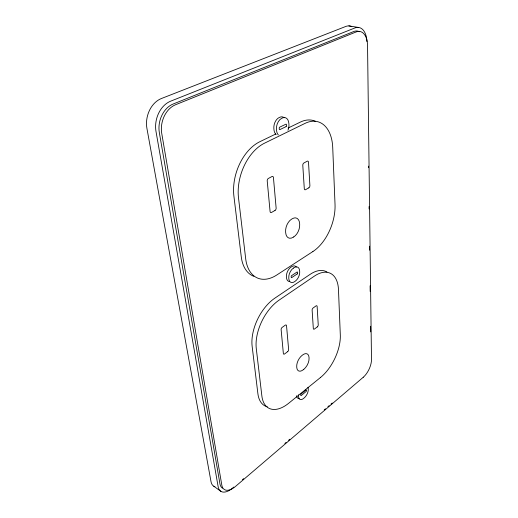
<?xml version="1.0" encoding="UTF-8"?>
<svg xmlns="http://www.w3.org/2000/svg" width="518" height="518" viewBox="0 0 518 518"><rect width="100%" height="100%" fill="white"/><g stroke="black" fill="none" stroke-linecap="round" stroke-linejoin="round"><path stroke-width="0.78" d="M233.786 487.062L232.556 488.111A17.806 9.356 -57 0 1 218.169 486.836L156.002 131.468A23.75 17.871 -76.3 0 1 170.623 101.185L354.934 27.94A19.956 11.364 -78.9 0 1 366.932 41.55M242.398 479.707L243.628 478.658M284.855 443.466L286.085 442.417M288.545 440.319L289.776 439.264M324.236 409.855L325.466 408.806M327.926 406.701L329.157 405.652M331.002 404.072L332.232 403.023M275.757 134.007L259.803 141.731A41.738 27.156 -71.7 0 0 233.903 196.128L241.278 256.857A39.562 24.773 -67.9 0 0 253.865 276.334M288.086 128.037L300.414 122.067A40.067 24.624 -73.2 0 1 315.3 121.251M348.879 25.9L358.029 27.376M213.779 486.221L220.888 491.349M368.557 166.11L368.576 167.722M369.081 206.546L369.114 208.974M369.593 246.179L369.645 250.22M370.105 285.806L370.182 291.472M370.629 326.249L370.707 331.909M289.536 281.533A7.628 4.5 -66.4 0 1 286.506 277.719A11.234 6.604 -66.6 0 1 286.473 275.136A7.634 4.507 -66.5 0 1 289.75 268.188A11.241 6.611 -66.4 0 1 291.705 266.679A7.628 4.5 -66.5 0 1 296.367 267.023M299.164 398.381A6.922 3.607 -61.9 0 1 296.51 395.771M298.627 394.845A6.941 3.6 -61.9 0 0 298.582 396.315A10.211 5.284 -62 0 0 298.899 398.18A6.935 3.594 -61.9 0 0 302.415 399.19A10.256 5.329 -62 0 0 304.157 397.947A6.928 3.594 -61.9 0 0 308.21 390.604A10.263 5.329 -61.8 0 0 308.216 388.5A6.935 3.594 -61.9 0 0 307.964 387.283M276.165 134.499A8.741 5.614 -75.3 0 1 273.957 129.597A12.872 8.236 -75.4 0 1 273.892 126.366A8.748 5.62 -75.4 0 1 277.59 118.603A12.859 8.249 -75.2 0 1 279.824 117.269A8.741 5.614 -75.4 0 1 284.136 117.735M287.969 130.232A8.754 5.594 -75.3 0 0 288.889 126.586A12.969 8.327 -75.3 0 0 288.856 123.388A8.767 5.601 -75.4 0 0 283.974 117.547A12.898 8.236 -75.1 0 0 281.708 118.324A8.774 5.614 -75.3 0 0 276.476 129.325A12.905 8.223 -75.4 0 0 276.936 132.355A8.761 5.607 -75.3 0 0 278.367 134.907M267.314 406.798A35.366 19.373 -61.8 0 1 257.886 393.641L252.149 346.406A36.733 21.212 -63.5 0 1 274.883 298.135L310.191 274.313A35.179 19.593 -65.5 0 1 326.962 271.976M222.513 488.196A16.854 8.871 -57.1 0 1 219.949 483.903L159.337 132.595A22.416 16.809 -76.1 0 1 173.109 104.034L353.742 31.527A18.894 10.774 -78.8 0 1 359.414 31.734M214.918 486.739A17.664 9.434 -56.7 0 1 211.02 481.708L146.931 128.458A23.491 17.903 -76.7 0 1 161.396 98.524L345.778 26.45A19.775 11.435 -79.2 0 1 351.78 26.709M363.241 377.266L235.412 486.499A16.893 8.851 -57.1 0 1 221.834 485.249L161.733 133.391A22.481 16.803 -76 0 1 175.55 104.746L356.157 31.935A18.939 10.761 -78.7 0 1 367.547 45.532L371.49 359.473A14.018 6.702 -64.3 0 1 363.241 377.266M305.898 390.08L301.133 393.939A0.693 0.363 -61.8 0 0 300.718 394.833L300.757 395.351A0.693 0.363 -61.8 0 0 301.256 395.493L306.015 391.627A0.693 0.356 -62.1 0 0 306.423 390.747L306.384 390.229A0.693 0.356 -62.1 0 0 305.898 390.08M320.545 377.454L288.688 403.257A35.515 19.289 -61.9 0 1 261.868 395.959L256.287 348.62A36.895 21.128 -63.6 0 1 279.111 300.116L314.394 276.113A35.328 19.509 -65.5 0 1 338.474 289.62L340.313 335.036A33.981 17.91 -63.8 0 1 320.545 377.454M303.775 369.353L303.192 369.807A8.91 4.772 -62.9 0 1 296.775 367.56L296.723 366.873A8.916 4.779 -62.9 0 1 302.091 355.387L302.68 354.94A8.91 4.772 -63 0 1 309.013 357.355L309.065 358.035A8.903 4.766 -62.9 0 1 303.775 369.353M287.639 351.67L284.602 353.943A1.671 0.932 -62.7 0 1 283.359 353.483L281.125 329.59A1.703 0.978 -63.6 0 1 282.148 327.408L285.269 325.174A1.696 0.971 -63.8 0 1 286.532 325.718L288.636 349.546A1.664 0.926 -62.9 0 1 287.639 351.67M317.275 326.91L314.445 329.021A1.612 0.874 -64.6 0 1 313.319 328.516L312.127 310.088A1.632 0.906 -65.3 0 1 313.112 307.99L315.999 305.911A1.625 0.9 -65.5 0 1 317.139 306.481L318.24 324.857A1.606 0.868 -64.7 0 1 317.275 326.91M297.151 273.99L291.802 277.538A0.764 0.453 -66.3 0 1 291.233 277.24L291.181 276.599A0.771 0.453 -66.4 0 1 291.647 275.615L297.002 272.073A0.764 0.447 -66.6 0 1 297.559 272.377L297.604 273.018A0.764 0.447 -66.6 0 1 297.151 273.99M312.904 251.541L276.774 275A39.75 24.689 -67.9 0 1 245.694 258.806L238.507 197.857A41.945 27.078 -71.6 0 1 264.53 143.175L305.128 123.342A40.262 24.54 -73.1 0 1 332.718 147.416L335.029 204.468A38.125 22.539 -69.7 0 1 312.904 251.541M293.725 236.933L293.065 237.341A9.991 6.061 -68.9 0 1 285.69 232.796L285.619 231.928A9.997 6.067 -69 0 1 291.673 219.108L292.346 218.706A9.991 6.054 -69 0 1 299.618 223.459L299.676 224.32A9.984 6.048 -69 0 1 293.725 236.933M275.006 210.45L271.523 212.445A1.884 1.191 -69.7 0 1 270.085 211.525L267.217 180.892A1.936 1.25 -71.7 0 1 268.382 178.445L271.976 176.534A1.93 1.237 -71.8 0 1 273.439 177.577L276.133 208.068A1.878 1.185 -69.9 0 1 275.006 210.45M308.812 187.84L305.594 189.672A1.819 1.101 -71.4 0 1 304.299 188.72L302.79 165.32A1.858 1.14 -72.8 0 1 303.898 162.982L307.193 161.215A1.852 1.127 -72.9 0 1 308.501 162.251L309.894 185.548A1.813 1.094 -71.5 0 1 308.812 187.84M286.046 126.645L279.94 129.584A0.881 0.563 -75.2 0 1 279.286 129.053L279.221 128.237A0.881 0.563 -75.3 0 1 279.739 127.137L285.865 124.21A0.874 0.557 -75.4 0 1 286.506 124.741L286.564 125.557A0.874 0.557 -75.4 0 1 286.046 126.645M293.415 268.104A7.653 4.494 -66.5 0 0 288.779 277.946A11.26 6.592 -66.6 0 0 289.161 280.296A7.647 4.487 -66.5 0 0 293.143 282.381A11.318 6.656 -66.6 0 0 295.111 281.287A7.641 4.481 -66.5 0 0 299.631 273.336A11.318 6.663 -66.4 0 0 299.618 270.772A7.647 4.487 -66.5 0 0 295.396 267.042A11.266 6.598 -66.4 0 0 293.415 268.104"/></g></svg>
